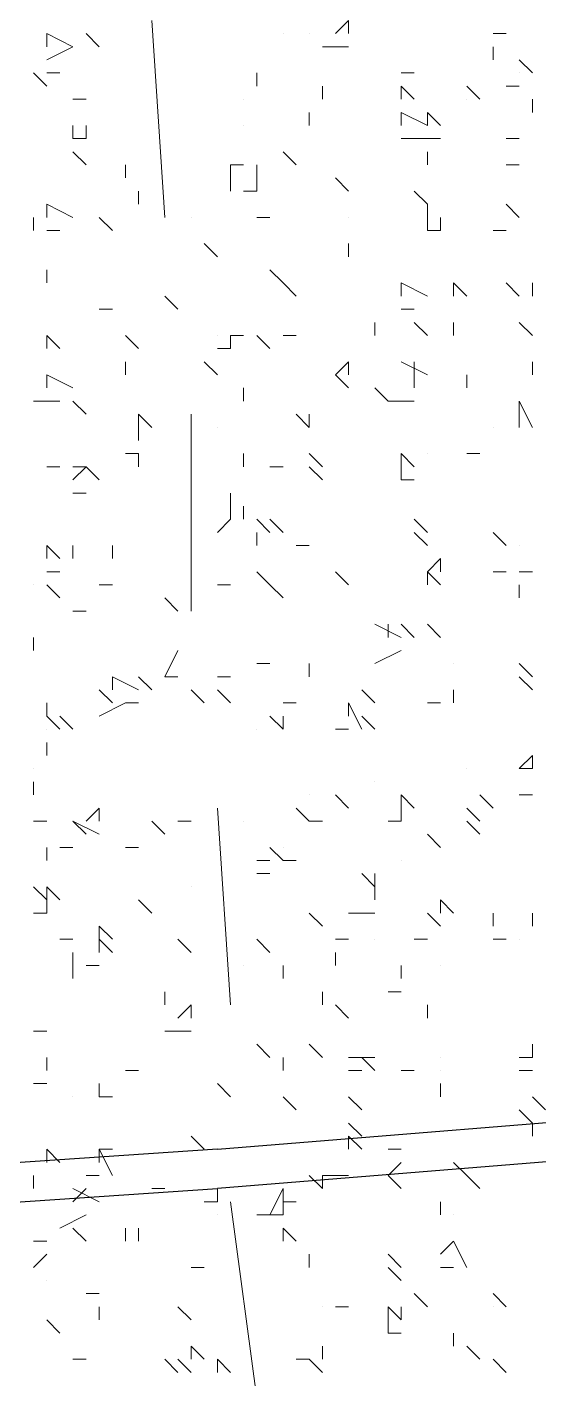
# Model space of a CAD drawing. Header units: millimetres. Extents: x 2928 to 3112, y 1220 to 1280.
# Drawn here: x 3000.6205 to 3000.7505, y 1264.929 to 1265.2723 of the extents above; entities that cross this region are included whole.
import ezdxf

# ---------------------------------------------------------------- set-up
doc = ezdxf.new("R2010")
doc.units = ezdxf.units.MM

msp = doc.modelspace()

# ---------------------------------------------------------------- linework, layer by layer
at = {"color": 7, "linetype": 'Continuous', "lineweight": 9, "true_color": 0x000007}
for points in [[(3000.6555, 1265.22396), (3000.65216, 1265.27396), (3000.65216, 1265.27396)], [(3000.65883, 1265.20063), (3000.6555, 1265.20396), (3000.6555, 1265.20396)], [(3000.66217, 1265.12396), (3000.66217, 1265.17396), (3000.66217, 1265.17396)], [(3000.6655, 1265.10063), (3000.66217, 1265.10396), (3000.66217, 1265.10396)], [(3000.67217, 1265.02396), (3000.66883, 1265.07396), (3000.66883, 1265.07396)], [(3000.67217, 1265.00063), (3000.66883, 1265.00396), (3000.66883, 1265.00396)], [(3000.67883, 1264.92396), (3000.67217, 1264.97396), (3000.67217, 1264.97396)]]:
    msp.add_lwpolyline(points, dxfattribs=at)
at = {"color": 92, "linetype": 'Continuous', "lineweight": 5, "true_color": 0x00b800}
for points in [[(3000.70217, 1265.27396), (3000.69883, 1265.27063), (3000.69883, 1265.27063)], [(3000.70217, 1265.27396), (3000.70217, 1265.27063), (3000.70217, 1265.27063)], [(3000.6255, 1265.27063), (3000.63216, 1265.2673), (3000.63216, 1265.2673)], [(3000.6255, 1265.27063), (3000.6255, 1265.2673), (3000.6255, 1265.2673)], [(3000.63883, 1265.2673), (3000.6355, 1265.27063), (3000.6355, 1265.27063)], [(3000.74217, 1265.27063), (3000.73883, 1265.27063), (3000.73883, 1265.27063)], [(3000.6255, 1265.26396), (3000.63216, 1265.2673), (3000.63216, 1265.2673)], [(3000.6955, 1265.2673), (3000.70217, 1265.2673), (3000.70217, 1265.2673)], [(3000.73883, 1265.26396), (3000.73883, 1265.2673), (3000.73883, 1265.2673)], [(3000.7455, 1265.26396), (3000.74883, 1265.26063), (3000.74883, 1265.26063)], [(3000.6255, 1265.2573), (3000.62216, 1265.26063), (3000.62216, 1265.26063)], [(3000.62883, 1265.26063), (3000.6255, 1265.26063), (3000.6255, 1265.26063)], [(3000.67883, 1265.2573), (3000.67883, 1265.26063), (3000.67883, 1265.26063)], [(3000.71883, 1265.26063), (3000.7155, 1265.26063), (3000.7155, 1265.26063)], [(3000.6955, 1265.25396), (3000.6955, 1265.2573), (3000.6955, 1265.2573)], [(3000.7155, 1265.25396), (3000.7155, 1265.2573), (3000.7155, 1265.2573)], [(3000.71883, 1265.25396), (3000.7155, 1265.2573), (3000.7155, 1265.2573)], [(3000.7355, 1265.25396), (3000.73217, 1265.2573), (3000.73217, 1265.2573)], [(3000.74217, 1265.2573), (3000.7455, 1265.2573), (3000.7455, 1265.2573)], [(3000.6355, 1265.25396), (3000.63216, 1265.25396), (3000.63216, 1265.25396)], [(3000.74883, 1265.25063), (3000.74883, 1265.25396), (3000.74883, 1265.25396)], [(3000.69217, 1265.2473), (3000.69217, 1265.25063), (3000.69217, 1265.25063)], [(3000.7155, 1265.25063), (3000.72217, 1265.2473), (3000.72217, 1265.2473)], [(3000.7155, 1265.25063), (3000.7155, 1265.2473), (3000.7155, 1265.2473)], [(3000.72217, 1265.25063), (3000.7255, 1265.2473), (3000.7255, 1265.2473)], [(3000.72217, 1265.25063), (3000.72217, 1265.2473), (3000.72217, 1265.2473)], [(3000.63216, 1265.2473), (3000.63216, 1265.24396), (3000.63216, 1265.24396)], [(3000.6355, 1265.2473), (3000.6355, 1265.24396), (3000.6355, 1265.24396)], [(3000.63216, 1265.24396), (3000.6355, 1265.24396), (3000.6355, 1265.24396)], [(3000.7155, 1265.24396), (3000.71883, 1265.24396), (3000.71883, 1265.24396)], [(3000.71883, 1265.24396), (3000.7255, 1265.24396), (3000.7255, 1265.24396)], [(3000.7455, 1265.24396), (3000.74217, 1265.24396), (3000.74217, 1265.24396)], [(3000.6355, 1265.2373), (3000.63216, 1265.24063), (3000.63216, 1265.24063)], [(3000.68883, 1265.2373), (3000.6855, 1265.24063), (3000.6855, 1265.24063)], [(3000.72217, 1265.2373), (3000.72217, 1265.24063), (3000.72217, 1265.24063)], [(3000.6455, 1265.23396), (3000.6455, 1265.2373), (3000.6455, 1265.2373)], [(3000.67217, 1265.2373), (3000.6755, 1265.2373), (3000.6755, 1265.2373)], [(3000.67217, 1265.2373), (3000.67217, 1265.23396), (3000.67217, 1265.23396)], [(3000.67883, 1265.2373), (3000.67883, 1265.23063), (3000.67883, 1265.23063)], [(3000.67883, 1265.2373), (3000.67883, 1265.23396), (3000.67883, 1265.23396)], [(3000.7455, 1265.2373), (3000.74217, 1265.2373), (3000.74217, 1265.2373)], [(3000.67217, 1265.23063), (3000.67217, 1265.23396), (3000.67217, 1265.23396)], [(3000.67883, 1265.23063), (3000.67883, 1265.23396), (3000.67883, 1265.23396)], [(3000.70217, 1265.23063), (3000.69883, 1265.23396), (3000.69883, 1265.23396)], [(3000.64883, 1265.2273), (3000.64883, 1265.23063), (3000.64883, 1265.23063)], [(3000.6755, 1265.23063), (3000.67883, 1265.23063), (3000.67883, 1265.23063)], [(3000.72217, 1265.2273), (3000.71883, 1265.23063), (3000.71883, 1265.23063)], [(3000.6255, 1265.2273), (3000.63216, 1265.22396), (3000.63216, 1265.22396)], [(3000.6255, 1265.2273), (3000.6255, 1265.22396), (3000.6255, 1265.22396)], [(3000.72217, 1265.22396), (3000.72217, 1265.2273), (3000.72217, 1265.2273)], [(3000.7455, 1265.22396), (3000.74217, 1265.2273), (3000.74217, 1265.2273)], [(3000.62216, 1265.22063), (3000.62216, 1265.22396), (3000.62216, 1265.22396)], [(3000.64216, 1265.22063), (3000.63883, 1265.22396), (3000.63883, 1265.22396)], [(3000.68217, 1265.22396), (3000.67883, 1265.22396), (3000.67883, 1265.22396)], [(3000.68217, 1265.22396), (3000.67883, 1265.22396), (3000.67883, 1265.22396)], [(3000.72217, 1265.22396), (3000.72217, 1265.22063), (3000.72217, 1265.22063)], [(3000.7255, 1265.22396), (3000.7255, 1265.22063), (3000.7255, 1265.22063)], [(3000.6255, 1265.22063), (3000.62883, 1265.22063), (3000.62883, 1265.22063)], [(3000.72217, 1265.22063), (3000.7255, 1265.22063), (3000.7255, 1265.22063)], [(3000.74217, 1265.22063), (3000.73883, 1265.22063), (3000.73883, 1265.22063)], [(3000.66883, 1265.21396), (3000.6655, 1265.2173), (3000.6655, 1265.2173)], [(3000.70217, 1265.21396), (3000.70217, 1265.2173), (3000.70217, 1265.2173)], [(3000.6255, 1265.2073), (3000.6255, 1265.21063), (3000.6255, 1265.21063)], [(3000.6855, 1265.2073), (3000.68217, 1265.21063), (3000.68217, 1265.21063)], [(3000.68883, 1265.20396), (3000.6855, 1265.2073), (3000.6855, 1265.2073)], [(3000.7155, 1265.2073), (3000.72217, 1265.20396), (3000.72217, 1265.20396)], [(3000.7155, 1265.2073), (3000.7155, 1265.20396), (3000.7155, 1265.20396)], [(3000.72883, 1265.20396), (3000.72883, 1265.2073), (3000.72883, 1265.2073)], [(3000.73217, 1265.20396), (3000.72883, 1265.2073), (3000.72883, 1265.2073)], [(3000.7455, 1265.20396), (3000.74217, 1265.2073), (3000.74217, 1265.2073)], [(3000.74883, 1265.20396), (3000.74883, 1265.2073), (3000.74883, 1265.2073)], [(3000.64216, 1265.20063), (3000.63883, 1265.20063), (3000.63883, 1265.20063)], [(3000.7155, 1265.20063), (3000.71883, 1265.20063), (3000.71883, 1265.20063)], [(3000.70883, 1265.19396), (3000.70883, 1265.1973), (3000.70883, 1265.1973)], [(3000.72217, 1265.19396), (3000.71883, 1265.1973), (3000.71883, 1265.1973)], [(3000.72883, 1265.19396), (3000.72883, 1265.1973), (3000.72883, 1265.1973)], [(3000.74883, 1265.19396), (3000.7455, 1265.1973), (3000.7455, 1265.1973)], [(3000.62883, 1265.19063), (3000.6255, 1265.19396), (3000.6255, 1265.19396)], [(3000.6255, 1265.19063), (3000.6255, 1265.19396), (3000.6255, 1265.19396)], [(3000.64883, 1265.19063), (3000.6455, 1265.19396), (3000.6455, 1265.19396)], [(3000.67217, 1265.19396), (3000.6755, 1265.19396), (3000.6755, 1265.19396)], [(3000.67217, 1265.19396), (3000.67217, 1265.19063), (3000.67217, 1265.19063)], [(3000.68217, 1265.19063), (3000.67883, 1265.19396), (3000.67883, 1265.19396)], [(3000.68883, 1265.19396), (3000.6855, 1265.19396), (3000.6855, 1265.19396)], [(3000.66883, 1265.19063), (3000.67217, 1265.19063), (3000.67217, 1265.19063)], [(3000.6455, 1265.18396), (3000.6455, 1265.1873), (3000.6455, 1265.1873)], [(3000.66883, 1265.18396), (3000.6655, 1265.1873), (3000.6655, 1265.1873)], [(3000.70217, 1265.1873), (3000.69883, 1265.18396), (3000.69883, 1265.18396)], [(3000.70217, 1265.1873), (3000.70217, 1265.18396), (3000.70217, 1265.18396)], [(3000.7155, 1265.1873), (3000.72217, 1265.18396), (3000.72217, 1265.18396)], [(3000.71883, 1265.1873), (3000.71883, 1265.18063), (3000.71883, 1265.18063)], [(3000.74883, 1265.18396), (3000.74883, 1265.1873), (3000.74883, 1265.1873)], [(3000.6255, 1265.18396), (3000.63216, 1265.18063), (3000.63216, 1265.18063)], [(3000.6255, 1265.18396), (3000.6255, 1265.18063), (3000.6255, 1265.18063)], [(3000.69883, 1265.18396), (3000.70217, 1265.18063), (3000.70217, 1265.18063)], [(3000.73217, 1265.18063), (3000.73217, 1265.18396), (3000.73217, 1265.18396)], [(3000.6755, 1265.1773), (3000.6755, 1265.18063), (3000.6755, 1265.18063)], [(3000.71217, 1265.1773), (3000.70883, 1265.18063), (3000.70883, 1265.18063)], [(3000.6255, 1265.1773), (3000.62216, 1265.1773), (3000.62216, 1265.1773)], [(3000.6255, 1265.1773), (3000.62883, 1265.1773), (3000.62883, 1265.1773)], [(3000.6355, 1265.17396), (3000.63216, 1265.1773), (3000.63216, 1265.1773)], [(3000.64883, 1265.17396), (3000.65216, 1265.17063), (3000.65216, 1265.17063)], [(3000.64883, 1265.17396), (3000.64883, 1265.1673), (3000.64883, 1265.1673)], [(3000.69217, 1265.17063), (3000.68883, 1265.17396), (3000.68883, 1265.17396)], [(3000.69217, 1265.17063), (3000.69217, 1265.17396), (3000.69217, 1265.17396)], [(3000.71217, 1265.1773), (3000.71883, 1265.1773), (3000.71883, 1265.1773)], [(3000.7455, 1265.1773), (3000.74883, 1265.17063), (3000.74883, 1265.17063)], [(3000.7455, 1265.1773), (3000.7455, 1265.17063), (3000.7455, 1265.17063)], [(3000.7455, 1265.17063), (3000.7455, 1265.17396), (3000.7455, 1265.17396)], [(3000.6455, 1265.16396), (3000.64883, 1265.16396), (3000.64883, 1265.16396)], [(3000.64883, 1265.16063), (3000.64883, 1265.16396), (3000.64883, 1265.16396)], [(3000.6755, 1265.16063), (3000.6755, 1265.16396), (3000.6755, 1265.16396)], [(3000.6955, 1265.16063), (3000.69217, 1265.16396), (3000.69217, 1265.16396)], [(3000.7155, 1265.16396), (3000.71883, 1265.16063), (3000.71883, 1265.16063)], [(3000.7155, 1265.16396), (3000.7155, 1265.16063), (3000.7155, 1265.16063)], [(3000.7355, 1265.16396), (3000.73217, 1265.16396), (3000.73217, 1265.16396)], [(3000.62883, 1265.16063), (3000.6255, 1265.16063), (3000.6255, 1265.16063)], [(3000.6355, 1265.16063), (3000.63216, 1265.1573), (3000.63216, 1265.1573)], [(3000.6355, 1265.16063), (3000.63216, 1265.16063), (3000.63216, 1265.16063)], [(3000.6355, 1265.16063), (3000.63883, 1265.1573), (3000.63883, 1265.1573)], [(3000.6855, 1265.16063), (3000.68217, 1265.16063), (3000.68217, 1265.16063)], [(3000.6955, 1265.1573), (3000.69217, 1265.16063), (3000.69217, 1265.16063)], [(3000.7155, 1265.1573), (3000.7155, 1265.16063), (3000.7155, 1265.16063)], [(3000.7155, 1265.1573), (3000.71883, 1265.1573), (3000.71883, 1265.1573)], [(3000.63216, 1265.15396), (3000.6355, 1265.15396), (3000.6355, 1265.15396)], [(3000.67217, 1265.15396), (3000.67217, 1265.1473), (3000.67217, 1265.1473)], [(3000.67217, 1265.15063), (3000.67217, 1265.1473), (3000.67217, 1265.1473)], [(3000.6755, 1265.1473), (3000.6755, 1265.15063), (3000.6755, 1265.15063)], [(3000.66883, 1265.14396), (3000.67217, 1265.1473), (3000.67217, 1265.1473)], [(3000.67883, 1265.1473), (3000.68217, 1265.14396), (3000.68217, 1265.14396)], [(3000.6855, 1265.14396), (3000.68217, 1265.1473), (3000.68217, 1265.1473)], [(3000.72217, 1265.14396), (3000.71883, 1265.1473), (3000.71883, 1265.1473)], [(3000.67883, 1265.14396), (3000.67883, 1265.14063), (3000.67883, 1265.14063)], [(3000.72217, 1265.14063), (3000.71883, 1265.14396), (3000.71883, 1265.14396)], [(3000.74217, 1265.14063), (3000.73883, 1265.14396), (3000.73883, 1265.14396)], [(3000.6255, 1265.14063), (3000.62883, 1265.1373), (3000.62883, 1265.1373)], [(3000.6255, 1265.14063), (3000.6255, 1265.1373), (3000.6255, 1265.1373)], [(3000.63216, 1265.1373), (3000.63216, 1265.14063), (3000.63216, 1265.14063)], [(3000.64216, 1265.1373), (3000.64216, 1265.14063), (3000.64216, 1265.14063)], [(3000.69217, 1265.14063), (3000.68883, 1265.14063), (3000.68883, 1265.14063)], [(3000.7255, 1265.1373), (3000.72217, 1265.13396), (3000.72217, 1265.13396)], [(3000.7255, 1265.1373), (3000.7255, 1265.13396), (3000.7255, 1265.13396)], [(3000.6255, 1265.13396), (3000.62883, 1265.13396), (3000.62883, 1265.13396)], [(3000.68217, 1265.13063), (3000.67883, 1265.13396), (3000.67883, 1265.13396)], [(3000.70217, 1265.13063), (3000.69883, 1265.13396), (3000.69883, 1265.13396)], [(3000.72217, 1265.13396), (3000.7255, 1265.13063), (3000.7255, 1265.13063)], [(3000.72217, 1265.13063), (3000.72217, 1265.13396), (3000.72217, 1265.13396)], [(3000.72217, 1265.13063), (3000.72217, 1265.13396), (3000.72217, 1265.13396)], [(3000.74217, 1265.13396), (3000.73883, 1265.13396), (3000.73883, 1265.13396)], [(3000.74883, 1265.13396), (3000.7455, 1265.13396), (3000.7455, 1265.13396)], [(3000.62883, 1265.1273), (3000.6255, 1265.13063), (3000.6255, 1265.13063)], [(3000.64216, 1265.13063), (3000.63883, 1265.13063), (3000.63883, 1265.13063)], [(3000.67217, 1265.13063), (3000.66883, 1265.13063), (3000.66883, 1265.13063)], [(3000.6855, 1265.1273), (3000.68217, 1265.13063), (3000.68217, 1265.13063)], [(3000.7455, 1265.1273), (3000.7455, 1265.13063), (3000.7455, 1265.13063)], [(3000.65883, 1265.12396), (3000.6555, 1265.1273), (3000.6555, 1265.1273)], [(3000.6355, 1265.12396), (3000.63216, 1265.12396), (3000.63216, 1265.12396)], [(3000.70883, 1265.12063), (3000.7155, 1265.1173), (3000.7155, 1265.1173)], [(3000.71217, 1265.12063), (3000.71217, 1265.1173), (3000.71217, 1265.1173)], [(3000.7155, 1265.12063), (3000.71883, 1265.1173), (3000.71883, 1265.1173)], [(3000.7255, 1265.1173), (3000.72217, 1265.12063), (3000.72217, 1265.12063)], [(3000.62216, 1265.11396), (3000.62216, 1265.1173), (3000.62216, 1265.1173)], [(3000.65883, 1265.11396), (3000.6555, 1265.1073), (3000.6555, 1265.1073)], [(3000.70883, 1265.11063), (3000.7155, 1265.11396), (3000.7155, 1265.11396)], [(3000.68217, 1265.11063), (3000.67883, 1265.11063), (3000.67883, 1265.11063)], [(3000.69217, 1265.1073), (3000.69217, 1265.11063), (3000.69217, 1265.11063)], [(3000.74883, 1265.1073), (3000.7455, 1265.11063), (3000.7455, 1265.11063)], [(3000.64216, 1265.1073), (3000.64883, 1265.10396), (3000.64883, 1265.10396)], [(3000.64216, 1265.1073), (3000.64216, 1265.10396), (3000.64216, 1265.10396)], [(3000.65216, 1265.10396), (3000.64883, 1265.1073), (3000.64883, 1265.1073)], [(3000.6555, 1265.1073), (3000.65883, 1265.1073), (3000.65883, 1265.1073)], [(3000.66883, 1265.1073), (3000.67217, 1265.1073), (3000.67217, 1265.1073)], [(3000.74883, 1265.10396), (3000.7455, 1265.1073), (3000.7455, 1265.1073)], [(3000.64216, 1265.10063), (3000.63883, 1265.10396), (3000.63883, 1265.10396)], [(3000.67217, 1265.10063), (3000.66883, 1265.10396), (3000.66883, 1265.10396)], [(3000.70883, 1265.10063), (3000.7055, 1265.10396), (3000.7055, 1265.10396)], [(3000.72883, 1265.10063), (3000.72883, 1265.10396), (3000.72883, 1265.10396)], [(3000.6255, 1265.0973), (3000.6255, 1265.10063), (3000.6255, 1265.10063)], [(3000.63883, 1265.0973), (3000.6455, 1265.10063), (3000.6455, 1265.10063)], [(3000.64883, 1265.10063), (3000.6455, 1265.10063), (3000.6455, 1265.10063)], [(3000.68883, 1265.10063), (3000.6855, 1265.10063), (3000.6855, 1265.10063)], [(3000.70217, 1265.10063), (3000.7055, 1265.09396), (3000.7055, 1265.09396)], [(3000.70217, 1265.10063), (3000.70217, 1265.0973), (3000.70217, 1265.0973)], [(3000.7255, 1265.10063), (3000.72217, 1265.10063), (3000.72217, 1265.10063)], [(3000.6255, 1265.0973), (3000.62883, 1265.09396), (3000.62883, 1265.09396)], [(3000.63216, 1265.09396), (3000.62883, 1265.0973), (3000.62883, 1265.0973)], [(3000.6855, 1265.09396), (3000.68217, 1265.0973), (3000.68217, 1265.0973)], [(3000.6855, 1265.09396), (3000.6855, 1265.0973), (3000.6855, 1265.0973)], [(3000.70883, 1265.09396), (3000.7055, 1265.0973), (3000.7055, 1265.0973)], [(3000.69883, 1265.09396), (3000.70217, 1265.09396), (3000.70217, 1265.09396)], [(3000.6255, 1265.08729), (3000.6255, 1265.09063), (3000.6255, 1265.09063)], [(3000.74883, 1265.08729), (3000.7455, 1265.08396), (3000.7455, 1265.08396)], [(3000.74883, 1265.08729), (3000.74883, 1265.08396), (3000.74883, 1265.08396)], [(3000.7455, 1265.08396), (3000.74883, 1265.08396), (3000.74883, 1265.08396)], [(3000.62216, 1265.07729), (3000.62216, 1265.08063), (3000.62216, 1265.08063)], [(3000.70217, 1265.07396), (3000.69883, 1265.07729), (3000.69883, 1265.07729)], [(3000.7155, 1265.07729), (3000.71883, 1265.07396), (3000.71883, 1265.07396)], [(3000.7155, 1265.07729), (3000.7155, 1265.07063), (3000.7155, 1265.07063)], [(3000.73883, 1265.07396), (3000.7355, 1265.07729), (3000.7355, 1265.07729)], [(3000.74883, 1265.07729), (3000.7455, 1265.07729), (3000.7455, 1265.07729)], [(3000.63883, 1265.07396), (3000.6355, 1265.07063), (3000.6355, 1265.07063)], [(3000.63883, 1265.07396), (3000.63883, 1265.07063), (3000.63883, 1265.07063)], [(3000.69217, 1265.07063), (3000.68883, 1265.07396), (3000.68883, 1265.07396)], [(3000.7355, 1265.07063), (3000.73217, 1265.07396), (3000.73217, 1265.07396)], [(3000.6255, 1265.07063), (3000.62216, 1265.07063), (3000.62216, 1265.07063)], [(3000.63216, 1265.07063), (3000.63883, 1265.06729), (3000.63883, 1265.06729)], [(3000.6355, 1265.06729), (3000.63216, 1265.07063), (3000.63216, 1265.07063)], [(3000.6555, 1265.06729), (3000.65216, 1265.07063), (3000.65216, 1265.07063)], [(3000.66217, 1265.07063), (3000.65883, 1265.07063), (3000.65883, 1265.07063)], [(3000.6955, 1265.07063), (3000.69217, 1265.07063), (3000.69217, 1265.07063)], [(3000.71217, 1265.07063), (3000.7155, 1265.07063), (3000.7155, 1265.07063)], [(3000.7155, 1265.07063), (3000.71217, 1265.07063), (3000.71217, 1265.07063)], [(3000.7355, 1265.06729), (3000.73217, 1265.07063), (3000.73217, 1265.07063)], [(3000.7255, 1265.06396), (3000.72217, 1265.06729), (3000.72217, 1265.06729)], [(3000.6255, 1265.06063), (3000.6255, 1265.06396), (3000.6255, 1265.06396)], [(3000.63216, 1265.06396), (3000.62883, 1265.06396), (3000.62883, 1265.06396)], [(3000.64883, 1265.06396), (3000.6455, 1265.06396), (3000.6455, 1265.06396)], [(3000.68217, 1265.06396), (3000.6855, 1265.06063), (3000.6855, 1265.06063)], [(3000.68217, 1265.06063), (3000.67883, 1265.06063), (3000.67883, 1265.06063)], [(3000.67883, 1265.05729), (3000.68217, 1265.05729), (3000.68217, 1265.05729)], [(3000.68883, 1265.06063), (3000.6855, 1265.06063), (3000.6855, 1265.06063)], [(3000.7055, 1265.05729), (3000.70883, 1265.05396), (3000.70883, 1265.05396)], [(3000.70883, 1265.05729), (3000.70883, 1265.05063), (3000.70883, 1265.05063)], [(3000.6255, 1265.05063), (3000.62216, 1265.05396), (3000.62216, 1265.05396)], [(3000.6255, 1265.05396), (3000.62883, 1265.05063), (3000.62883, 1265.05063)], [(3000.6255, 1265.05396), (3000.6255, 1265.04729), (3000.6255, 1265.04729)], [(3000.65216, 1265.04729), (3000.64883, 1265.05063), (3000.64883, 1265.05063)], [(3000.7255, 1265.05063), (3000.72883, 1265.04729), (3000.72883, 1265.04729)], [(3000.7255, 1265.05063), (3000.7255, 1265.04729), (3000.7255, 1265.04729)], [(3000.62216, 1265.04729), (3000.6255, 1265.04729), (3000.6255, 1265.04729)], [(3000.6955, 1265.04396), (3000.69217, 1265.04729), (3000.69217, 1265.04729)], [(3000.70217, 1265.04729), (3000.70883, 1265.04729), (3000.70883, 1265.04729)], [(3000.72217, 1265.04729), (3000.7255, 1265.04396), (3000.7255, 1265.04396)], [(3000.73883, 1265.04396), (3000.73883, 1265.04729), (3000.73883, 1265.04729)], [(3000.74883, 1265.04396), (3000.74883, 1265.04729), (3000.74883, 1265.04729)], [(3000.63883, 1265.04396), (3000.64216, 1265.04063), (3000.64216, 1265.04063)], [(3000.63883, 1265.04396), (3000.63883, 1265.03729), (3000.63883, 1265.03729)], [(3000.63216, 1265.04063), (3000.62883, 1265.04063), (3000.62883, 1265.04063)], [(3000.64216, 1265.03729), (3000.63883, 1265.04063), (3000.63883, 1265.04063)], [(3000.66217, 1265.03729), (3000.65883, 1265.04063), (3000.65883, 1265.04063)], [(3000.68217, 1265.03729), (3000.67883, 1265.04063), (3000.67883, 1265.04063)], [(3000.70217, 1265.04063), (3000.69883, 1265.04063), (3000.69883, 1265.04063)], [(3000.72217, 1265.04063), (3000.71883, 1265.04063), (3000.71883, 1265.04063)], [(3000.74217, 1265.04063), (3000.73883, 1265.04063), (3000.73883, 1265.04063)], [(3000.63216, 1265.03396), (3000.63216, 1265.03729), (3000.63216, 1265.03729)], [(3000.69883, 1265.03396), (3000.69883, 1265.03729), (3000.69883, 1265.03729)], [(3000.63216, 1265.03063), (3000.63216, 1265.03396), (3000.63216, 1265.03396)], [(3000.6355, 1265.03396), (3000.63883, 1265.03396), (3000.63883, 1265.03396)], [(3000.6855, 1265.03063), (3000.6855, 1265.03396), (3000.6855, 1265.03396)], [(3000.7155, 1265.03396), (3000.7155, 1265.03063), (3000.7155, 1265.03063)], [(3000.7155, 1265.03396), (3000.7155, 1265.03063), (3000.7155, 1265.03063)], [(3000.6555, 1265.02396), (3000.6555, 1265.02729), (3000.6555, 1265.02729)], [(3000.6955, 1265.02396), (3000.6955, 1265.02729), (3000.6955, 1265.02729)], [(3000.71217, 1265.02729), (3000.7155, 1265.02729), (3000.7155, 1265.02729)], [(3000.66217, 1265.02396), (3000.65883, 1265.02063), (3000.65883, 1265.02063)], [(3000.66217, 1265.02396), (3000.66217, 1265.02063), (3000.66217, 1265.02063)], [(3000.66217, 1265.02063), (3000.66217, 1265.02396), (3000.66217, 1265.02396)], [(3000.70217, 1265.02063), (3000.69883, 1265.02396), (3000.69883, 1265.02396)], [(3000.72217, 1265.02063), (3000.72217, 1265.02396), (3000.72217, 1265.02396)], [(3000.6255, 1265.01729), (3000.62216, 1265.01729), (3000.62216, 1265.01729)], [(3000.6555, 1265.01729), (3000.66217, 1265.01729), (3000.66217, 1265.01729)], [(3000.68217, 1265.01063), (3000.67883, 1265.01396), (3000.67883, 1265.01396)], [(3000.6955, 1265.01063), (3000.69217, 1265.01396), (3000.69217, 1265.01396)], [(3000.74883, 1265.01063), (3000.74883, 1265.01396), (3000.74883, 1265.01396)], [(3000.6255, 1265.01063), (3000.6255, 1265.00729), (3000.6255, 1265.00729)], [(3000.6255, 1265.01063), (3000.6255, 1265.00729), (3000.6255, 1265.00729)], [(3000.6855, 1265.00729), (3000.6855, 1265.01063), (3000.6855, 1265.01063)], [(3000.7055, 1265.01063), (3000.70217, 1265.01063), (3000.70217, 1265.01063)], [(3000.7055, 1265.01063), (3000.70883, 1265.01063), (3000.70883, 1265.01063)], [(3000.70883, 1265.00729), (3000.7055, 1265.01063), (3000.7055, 1265.01063)], [(3000.74883, 1265.01063), (3000.7455, 1265.01063), (3000.7455, 1265.01063)], [(3000.64883, 1265.00729), (3000.6455, 1265.00729), (3000.6455, 1265.00729)], [(3000.70217, 1265.00729), (3000.7055, 1265.00729), (3000.7055, 1265.00729)], [(3000.71883, 1265.00729), (3000.7155, 1265.00729), (3000.7155, 1265.00729)], [(3000.74883, 1265.00729), (3000.7455, 1265.00729), (3000.7455, 1265.00729)], [(3000.62216, 1265.00396), (3000.6255, 1265.00396), (3000.6255, 1265.00396)], [(3000.63883, 1265.00063), (3000.63883, 1265.00396), (3000.63883, 1265.00396)], [(3000.7255, 1265.00063), (3000.7255, 1265.00396), (3000.7255, 1265.00396)], [(3000.64216, 1265.00063), (3000.63883, 1265.00063), (3000.63883, 1265.00063)], [(3000.68883, 1264.99729), (3000.6855, 1265.00063), (3000.6855, 1265.00063)], [(3000.7055, 1264.99729), (3000.70217, 1265.00063), (3000.70217, 1265.00063)], [(3000.74883, 1265.00063), (3000.75217, 1264.99729), (3000.75217, 1264.99729)], [(3000.7455, 1264.99729), (3000.74883, 1264.99396), (3000.74883, 1264.99396)], [(3000.7055, 1264.99063), (3000.70217, 1264.99396), (3000.70217, 1264.99396)], [(3000.74883, 1264.99063), (3000.74883, 1264.99396), (3000.74883, 1264.99396)], [(3000.6655, 1264.98729), (3000.66217, 1264.99063), (3000.66217, 1264.99063)], [(3000.6655, 1264.98729), (3000.66217, 1264.99063), (3000.66217, 1264.99063)], [(3000.70217, 1264.99063), (3000.7055, 1264.98729), (3000.7055, 1264.98729)], [(3000.70217, 1264.99063), (3000.70217, 1264.98729), (3000.70217, 1264.98729)], [(3000.6255, 1264.98396), (3000.6255, 1264.98729), (3000.6255, 1264.98729)], [(3000.62883, 1264.98396), (3000.6255, 1264.98729), (3000.6255, 1264.98729)], [(3000.63883, 1264.98729), (3000.64216, 1264.98063), (3000.64216, 1264.98063)], [(3000.63883, 1264.98729), (3000.63883, 1264.98396), (3000.63883, 1264.98396)], [(3000.64216, 1264.98729), (3000.63883, 1264.98729), (3000.63883, 1264.98729)], [(3000.71217, 1264.98729), (3000.7155, 1264.98729), (3000.7155, 1264.98729)], [(3000.71217, 1264.98063), (3000.7155, 1264.98396), (3000.7155, 1264.98396)], [(3000.73217, 1264.98063), (3000.72883, 1264.98396), (3000.72883, 1264.98396)], [(3000.62216, 1264.97729), (3000.62216, 1264.98063), (3000.62216, 1264.98063)], [(3000.6355, 1264.98063), (3000.63883, 1264.98063), (3000.63883, 1264.98063)], [(3000.6955, 1264.97729), (3000.69217, 1264.98063), (3000.69217, 1264.98063)], [(3000.6955, 1264.98063), (3000.70217, 1264.98063), (3000.70217, 1264.98063)], [(3000.6955, 1264.97729), (3000.6955, 1264.98063), (3000.6955, 1264.98063)], [(3000.7155, 1264.97729), (3000.71217, 1264.98063), (3000.71217, 1264.98063)], [(3000.7355, 1264.97729), (3000.73217, 1264.98063), (3000.73217, 1264.98063)], [(3000.63216, 1264.97729), (3000.63883, 1264.97396), (3000.63883, 1264.97396)], [(3000.6355, 1264.97729), (3000.63216, 1264.97396), (3000.63216, 1264.97396)], [(3000.6555, 1264.97729), (3000.65216, 1264.97729), (3000.65216, 1264.97729)], [(3000.66883, 1264.97729), (3000.66883, 1264.97396), (3000.66883, 1264.97396)], [(3000.6855, 1264.97729), (3000.68217, 1264.97063), (3000.68217, 1264.97063)], [(3000.6855, 1264.97729), (3000.6855, 1264.97063), (3000.6855, 1264.97063)], [(3000.66883, 1264.97396), (3000.6655, 1264.97396), (3000.6655, 1264.97396)], [(3000.68883, 1264.97396), (3000.6855, 1264.97396), (3000.6855, 1264.97396)], [(3000.7255, 1264.97063), (3000.7255, 1264.97396), (3000.7255, 1264.97396)], [(3000.62883, 1264.96729), (3000.6355, 1264.97063), (3000.6355, 1264.97063)], [(3000.67883, 1264.97063), (3000.6855, 1264.97063), (3000.6855, 1264.97063)], [(3000.6355, 1264.96396), (3000.63216, 1264.96729), (3000.63216, 1264.96729)], [(3000.6455, 1264.96396), (3000.6455, 1264.96729), (3000.6455, 1264.96729)], [(3000.64883, 1264.96396), (3000.64883, 1264.96729), (3000.64883, 1264.96729)], [(3000.68883, 1264.96396), (3000.6855, 1264.96729), (3000.6855, 1264.96729)], [(3000.6855, 1264.96396), (3000.6855, 1264.96729), (3000.6855, 1264.96729)], [(3000.62216, 1264.96396), (3000.6255, 1264.96396), (3000.6255, 1264.96396)], [(3000.72883, 1264.96396), (3000.7255, 1264.96063), (3000.7255, 1264.96063)], [(3000.72883, 1264.96396), (3000.73217, 1264.95729), (3000.73217, 1264.95729)], [(3000.62216, 1264.95729), (3000.6255, 1264.96063), (3000.6255, 1264.96063)], [(3000.69217, 1264.95729), (3000.69217, 1264.96063), (3000.69217, 1264.96063)], [(3000.7155, 1264.95729), (3000.71217, 1264.96063), (3000.71217, 1264.96063)], [(3000.6655, 1264.95729), (3000.66217, 1264.95729), (3000.66217, 1264.95729)], [(3000.7155, 1264.95396), (3000.71217, 1264.95729), (3000.71217, 1264.95729)], [(3000.7255, 1264.95729), (3000.72883, 1264.95729), (3000.72883, 1264.95729)], [(3000.63883, 1264.95063), (3000.6355, 1264.95063), (3000.6355, 1264.95063)], [(3000.72217, 1264.94729), (3000.71883, 1264.95063), (3000.71883, 1264.95063)], [(3000.74217, 1264.94729), (3000.73883, 1264.95063), (3000.73883, 1264.95063)], [(3000.62883, 1264.94063), (3000.6255, 1264.94396), (3000.6255, 1264.94396)], [(3000.63883, 1264.94396), (3000.63883, 1264.94729), (3000.63883, 1264.94729)], [(3000.66217, 1264.94396), (3000.65883, 1264.94729), (3000.65883, 1264.94729)], [(3000.70217, 1264.94729), (3000.69883, 1264.94729), (3000.69883, 1264.94729)], [(3000.71217, 1264.94729), (3000.7155, 1264.94396), (3000.7155, 1264.94396)], [(3000.71217, 1264.94729), (3000.71217, 1264.94063), (3000.71217, 1264.94063)], [(3000.7155, 1264.94396), (3000.7155, 1264.94729), (3000.7155, 1264.94729)], [(3000.71217, 1264.94063), (3000.7155, 1264.94063), (3000.7155, 1264.94063)], [(3000.72883, 1264.93729), (3000.72883, 1264.94063), (3000.72883, 1264.94063)], [(3000.66217, 1264.93729), (3000.6655, 1264.93396), (3000.6655, 1264.93396)], [(3000.66217, 1264.93729), (3000.66217, 1264.93396), (3000.66217, 1264.93396)], [(3000.6955, 1264.93396), (3000.6955, 1264.93729), (3000.6955, 1264.93729)], [(3000.7355, 1264.93396), (3000.73217, 1264.93729), (3000.73217, 1264.93729)], [(3000.6355, 1264.93396), (3000.63216, 1264.93396), (3000.63216, 1264.93396)], [(3000.65883, 1264.93063), (3000.6555, 1264.93396), (3000.6555, 1264.93396)], [(3000.65883, 1264.93396), (3000.66217, 1264.93063), (3000.66217, 1264.93063)], [(3000.66883, 1264.93396), (3000.67217, 1264.93063), (3000.67217, 1264.93063)], [(3000.66883, 1264.93396), (3000.66883, 1264.93063), (3000.66883, 1264.93063)], [(3000.69217, 1264.93396), (3000.68883, 1264.93396), (3000.68883, 1264.93396)], [(3000.6955, 1264.93063), (3000.69217, 1264.93396), (3000.69217, 1264.93396)], [(3000.74217, 1264.93063), (3000.73883, 1264.93396), (3000.73883, 1264.93396)]]:
    msp.add_lwpolyline(points, dxfattribs=at)
for points in [[(3000.6855, 1265.27063), (3000.6855, 1265.27063)], [(3000.69217, 1265.27063), (3000.69217, 1265.27063)], [(3000.7455, 1265.26063), (3000.7455, 1265.26063)], [(3000.6755, 1265.25396), (3000.6755, 1265.25396)], [(3000.73217, 1265.25396), (3000.73217, 1265.25396)], [(3000.6755, 1265.2473), (3000.6755, 1265.2473)], [(3000.6255, 1265.22396), (3000.6255, 1265.22396)], [(3000.66217, 1265.22396), (3000.66217, 1265.22396)], [(3000.70217, 1265.22396), (3000.70217, 1265.22396)], [(3000.7255, 1265.22063), (3000.7255, 1265.22063)], [(3000.70217, 1265.2173), (3000.70217, 1265.2173)], [(3000.66883, 1265.19396), (3000.66883, 1265.19396)], [(3000.70883, 1265.19396), (3000.70883, 1265.19396)], [(3000.66883, 1265.17063), (3000.66883, 1265.17063)], [(3000.73883, 1265.17063), (3000.73883, 1265.17063)], [(3000.7455, 1265.17063), (3000.7455, 1265.17063)], [(3000.7155, 1265.16396), (3000.7155, 1265.16396)], [(3000.72217, 1265.16396), (3000.72217, 1265.16396)], [(3000.67883, 1265.1473), (3000.67883, 1265.1473)], [(3000.7455, 1265.14063), (3000.7455, 1265.14063)], [(3000.69883, 1265.13396), (3000.69883, 1265.13396)], [(3000.62216, 1265.13063), (3000.62216, 1265.13063)], [(3000.7155, 1265.1173), (3000.7155, 1265.1173)], [(3000.7155, 1265.11396), (3000.7155, 1265.11396)], [(3000.69217, 1265.11063), (3000.69217, 1265.11063)], [(3000.72883, 1265.11063), (3000.72883, 1265.11063)], [(3000.74883, 1265.1073), (3000.74883, 1265.1073)], [(3000.6255, 1265.09396), (3000.6255, 1265.09396)], [(3000.67883, 1265.09396), (3000.67883, 1265.09396)], [(3000.62216, 1265.08396), (3000.62216, 1265.08396)], [(3000.73217, 1265.08396), (3000.73217, 1265.08396)], [(3000.70883, 1265.08063), (3000.70883, 1265.08063)], [(3000.69217, 1265.07729), (3000.69217, 1265.07729)], [(3000.6755, 1265.07063), (3000.6755, 1265.07063)], [(3000.6855, 1265.06396), (3000.6855, 1265.06396)], [(3000.7155, 1265.06063), (3000.7155, 1265.06063)], [(3000.66217, 1265.05396), (3000.66217, 1265.05396)], [(3000.70883, 1265.04063), (3000.70883, 1265.04063)], [(3000.7455, 1265.04063), (3000.7455, 1265.04063)], [(3000.6755, 1265.03396), (3000.6755, 1265.03396)], [(3000.7255, 1265.03396), (3000.7255, 1265.03396)], [(3000.7255, 1265.01063), (3000.7255, 1265.01063)], [(3000.6255, 1265.00729), (3000.6255, 1265.00729)], [(3000.7255, 1265.00729), (3000.7255, 1265.00729)], [(3000.63216, 1265.00063), (3000.63216, 1265.00063)], [(3000.74883, 1265.00063), (3000.74883, 1265.00063)], [(3000.71217, 1264.98729), (3000.71217, 1264.98729)], [(3000.66883, 1264.97729), (3000.66883, 1264.97729)], [(3000.63216, 1264.97396), (3000.63216, 1264.97396)], [(3000.66883, 1264.97063), (3000.66883, 1264.97063)], [(3000.72883, 1264.97063), (3000.72883, 1264.97063)], [(3000.62216, 1264.96396), (3000.62216, 1264.96396)], [(3000.6255, 1264.95396), (3000.6255, 1264.95396)], [(3000.6955, 1264.94729), (3000.6955, 1264.94729)], [(3000.73883, 1264.94729), (3000.73883, 1264.94729)]]:
    msp.add_lwpolyline(points, close=True, dxfattribs=at)
at = {"color": 253, "linetype": 'Continuous', "lineweight": -2, "true_color": 0x9a9a9a}
for points in [[(3000.66883, 1264.98729), (3000.9155, 1265.00729), (3000.9155, 1264.99729), (3000.66883, 1264.97729)], [(3000.66883, 1264.98729), (3000.42216, 1264.97063), (3000.42216, 1264.96063), (3000.66883, 1264.97729)]]:
    msp.add_lwpolyline(points, dxfattribs=at)

doc.saveas('drawing.dxf')
